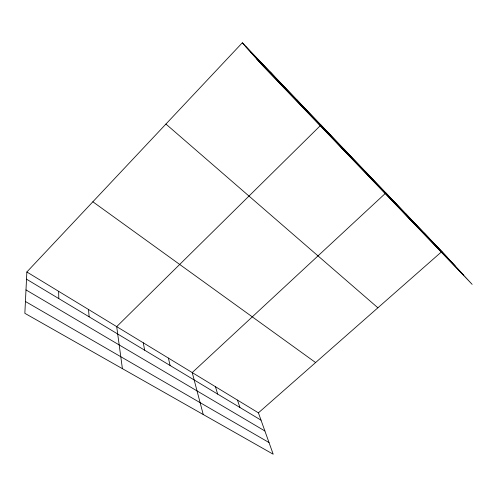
<?xml version="1.0" encoding="UTF-8"?>
<svg xmlns="http://www.w3.org/2000/svg" width="497" height="497" viewBox="0 0 497 497"><rect width="100%" height="100%" fill="white"/><g stroke="black" fill="none" stroke-linecap="round" stroke-linejoin="round"><path stroke-width="0.75" d="M26.863 271.989L24.85 313.309L273.188 454.208L258.415 412.839L26.863 271.989L242.319 42.792L441.864 251.532L472.15 284.371L262.509 65.474L242.319 42.792M258.415 412.839L441.864 251.532M25.428 301.493L269.026 442.547M25.987 289.9L264.895 430.98M26.515 279.177L261.031 420.158M92.858 201.782L315.607 362.555M165.923 124.057L377.882 307.792M256.688 58.938L463.577 275.071M245.798 46.699L447.188 257.309M251.016 52.564L455.097 265.876M424.245 233.099L429.483 238.79M405.608 213.604L410.727 219.177M414.355 224.023L385.852 192.935L192.227 372.582L203.23 414.517M365.512 171.658L370.34 176.938M343.912 149.069L348.552 154.157M346.366 153.033L320.938 125.039L116.696 326.635L122.405 368.662M296.454 99.425L300.61 104.022M270.306 72.071L274.151 76.352M237.498 400.116L239.908 407.459M215.462 386.716L217.655 394.084M168.421 358.101L170.086 365.488M143.285 342.812L144.633 350.186M88.528 309.507L89.137 316.825M58.64 291.323L58.795 298.585"/></g></svg>
